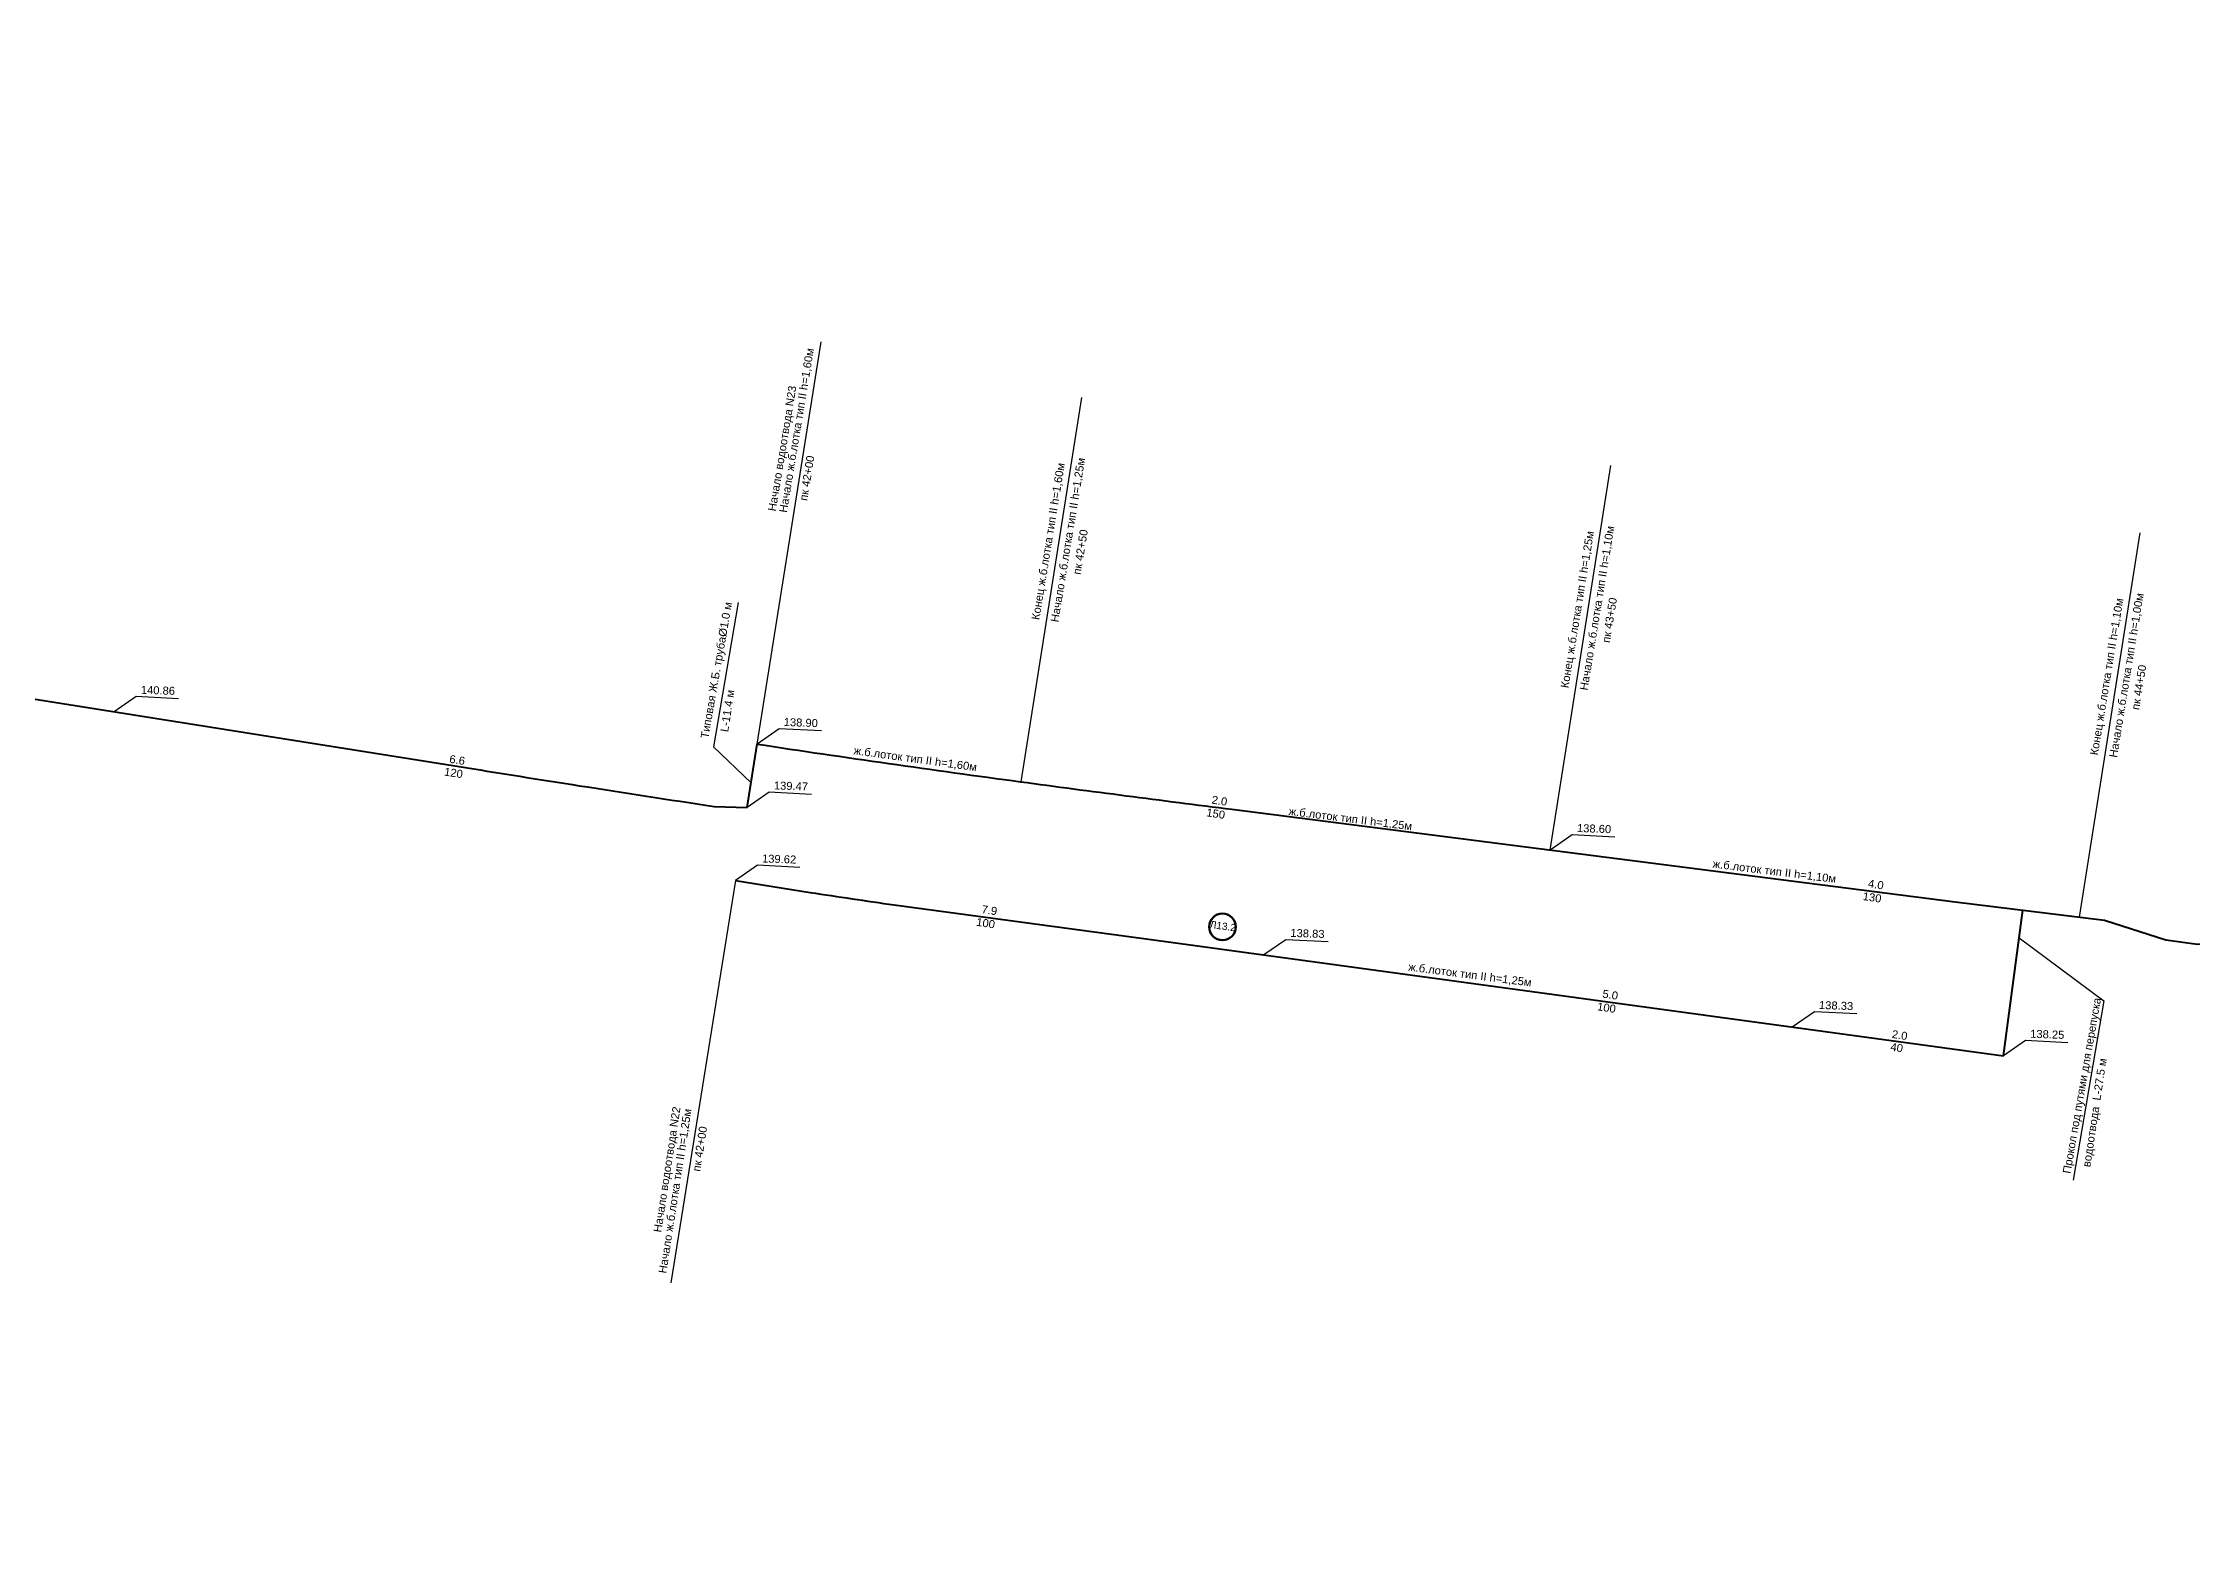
# Model space of a CAD drawing. Extents: x 10897 to 14358, y 7464 to 9324.
# Drawn here: x 13213 to 13615.9, y 7463.5 to 7743.9 of the extents above; entities that cross this region are included whole.
import ezdxf

# ---------------------------------------------------------------- set-up
doc = ezdxf.new("R2010")
doc.units = 0
doc.layers.add('ЛОТОК', color=1, linetype='Continuous', lineweight=40)
doc.styles.get("Standard").update_dxf_attribs({"font": 'arial.ttf'})
doc.linetypes.add('LOTOK', pattern='A,7e-05,[1,Лоток,S=1,R=0,X=0,Y=0],-7', length=7.00007)

msp = doc.modelspace()

# ---------------------------------------------------------------- linework, layer by layer
at = {"color": 5, "lineweight": 50}
msp.add_circle((13434.15, 7578.24), 2.5, dxfattribs=at)
at = {"layer": 'ЛОТОК', "color": 0, "lineweight": 30}
for p, q in [((13346.9, 7612.51), (13358.93, 7687.9)), ((13396.41, 7605.42), (13407.76, 7677.48)), ((13495.61, 7592.64), (13506.97, 7664.7)), ((13594.86, 7580.06), (13606.22, 7652.11)), ((13342.83, 7586.94), (13330.74, 7511.56))]:
    msp.add_line(p, q, dxfattribs=at)
at = {"layer": 'ЛОТОК', "linetype": 'LOTOK'}
msp.add_line((13345.06, 7600.64, 140.65), (13346.9, 7612.51, 140.65), dxfattribs=at)
at = {"layer": 'ЛОТОК', "linetype": 'LOTOK', "flags": 128}
for points in [[(12818.6, 7743.89), (12853.94, 7726.94), (12880.07, 7714.41), (12884.05, 7712.5, 0.000391), (12893.07, 7708.18, 0.001172), (12902.12, 7703.89, 0.002006), (12911.21, 7699.64, 0.002734), (12920.35, 7695.48, 0.013486), (12961.28, 7678.44, 0.012941), (13000.94, 7664.38, 0.018687), (13058.44, 7648.04, 0.008935), (13087.03, 7641.62, 0.004726), (13103.51, 7638.41, 0.002734), (13113.4, 7636.64, 0.003107), (13123.29, 7634.96, 0.001172), (13133.18, 7633.35, 0.000391), (13143.06, 7631.78), (13293.79, 7607.85, 0.001139), (13313.55, 7604.71, 0.001598), (13338.84, 7600.82), (13345.06, 7600.64)], [(13346.9, 7612.51, 0.004165), (13396.3, 7605.44, 0.00125), (13416.11, 7602.83, 0.000417), (13435.94, 7600.28), (13571.5, 7582.94), (13599.49, 7579.49), (13611.03, 7575.8), (13616.98, 7575.01), (13628.9, 7575.58, -0.00735), (13701.63, 7564.06), (13740.98, 7556.71), (13951.74, 7518.41), (13998.14, 7508.1), (14037.58, 7501.07), (14103.8, 7490.44), (14164.8, 7480.78), (14199.33, 7475.38), (14220.71, 7471.93), (14240.45, 7469.36), (14261.34, 7467.64), (14283.1, 7465.54), (14295.9, 7464.73), (14335.98, 7463.74), (14339.41, 7463.53), (14345.85, 7465.65)], [(13342.83, 7586.94), (13356.86, 7584.69, 0.001323), (13372.59, 7582.37), (13422.17, 7575.68), (13580.58, 7554.09)]]:
    msp.add_lwpolyline(points, format="xyb", dxfattribs=at)
at = {"layer": 'ЛОТОК', "color": 0, "lineweight": 30}
for points in [[(13343.36, 7639.05), (13338.73, 7612), (13345.77, 7605.24)], [(13238.45, 7621), (13230.5, 7621.41), (13226.38, 7618.55)], [(13358.98, 7614.96), (13351.03, 7615.37), (13346.9, 7612.51)], [(13357.13, 7603.08), (13349.18, 7603.49), (13345.06, 7600.64)], [(13507.69, 7595.09), (13499.74, 7595.5), (13495.61, 7592.64)], [(13354.91, 7589.38), (13346.96, 7589.79), (13342.83, 7586.94)], [(13453.95, 7575.43), (13446.01, 7575.85), (13441.88, 7572.99)], [(13583.53, 7576.21), (13599.37, 7564.37), (13593.62, 7530.76)], [(13553.06, 7561.93), (13545.12, 7562.34), (13540.99, 7559.48)], [(13592.66, 7556.53), (13584.71, 7556.94), (13580.58, 7554.09)]]:
    msp.add_lwpolyline(points, dxfattribs=at)
at = {"layer": 'ЛОТОК', "linetype": 'LOTOK', "flags": 128}
msp.add_lwpolyline([(13580.58, 7554.09), (13584.21, 7581.37)], dxfattribs=at)

# ---------------------------------------------------------------- texts
at = {"layer": 'ЛОТОК', "color": 0, "lineweight": 30}
for s, rotation, p in [('Начало ж.б.лотка тип II h=1,60м', 80.6006, (13352.49, 7655.79)), ('Начало водоотвода N23', 80.6006, (13350.4, 7656.05)), ('пк 42+00', 80.6006, (13356.29, 7658.02)), ('Конец ж.б.лотка тип II h=1,60м', 80.7063, (13399.81, 7635.69)), ('Начало ж.б.лотка тип II h=1,25м', 80.7063, (13403.39, 7635.26)), ('пк 42+50', 80.7063, (13407.56, 7644.18)), ('Конец ж.б.лотка тип II h=1,25м', 80.7063, (13499.02, 7622.91)), ('Начало ж.б.лотка тип II h=1,10м', 80.7063, (13502.6, 7622.48)), ('Типовая Ж.Б. труба%%C1.0 м   ', 80.0793, (13337.77, 7613.46)), ('пк 43+50', 80.7063, (13506.77, 7631.4)), ('Конец ж.б.лотка тип II h=1,10м', 80.7063, (13598.27, 7610.33)), ('Начало ж.б.лотка тип II h=1,00м', 80.7063, (13601.85, 7609.89)), ('пк 44+50', 80.7063, (13606.02, 7618.82)), ('140.86', 357.9934, (13231.35, 7621.94)), ('L-11.4 м', 81.3232, (13341.48, 7614.68)), ('138.90', 357.9934, (13351.88, 7615.9)), (' ж.б.лоток тип II h=1,60м', 352.1353, (13364.37, 7610.69)), ('120', 351.3582, (13288.16, 7606.63)), ('6.6', 351.3582, (13289.14, 7609.01)), ('139.47', 357.9934, (13350.03, 7604.02)), ('2.0', 351.3582, (13432.05, 7601.37)), ('150', 351.3582, (13431.06, 7598.99)), (' ж.б.лоток тип II h=1,25м', 352.8549, (13445.93, 7599.31)), ('138.60', 357.9934, (13500.6, 7596.03)), ('139.62', 357.9934, (13347.81, 7590.33)), (' ж.б.лоток тип II h=1,10м', 352.8549, (13525.42, 7589.45)), ('4.0', 351.3582, (13555.11, 7585.68)), ('130', 351.3582, (13554.12, 7583.3)), ('100', 351.3582, (13387.92, 7578.47)), ('7.9', 351.3582, (13388.91, 7580.85)), ('138.83', 357.9934, (13446.86, 7576.38)), (' ж.б.лоток тип II h=1,25м', 352.6293, (13468.34, 7570.13)), ('100', 351.3582, (13504.32, 7562.63)), ('5.0', 351.3582, (13505.31, 7565.01)), ('138.33', 357.9934, (13545.97, 7562.87)), ('Прокол под путями для перепуска ', 80.0793, (13593.13, 7531.93)), ('2.0', 351.3582, (13559.58, 7557.45)), ('138.25', 357.9934, (13585.56, 7557.48)), ('40', 351.3582, (13559.31, 7555.07)), ('водоотвода  L-27.5 м', 81.3232, (13596.84, 7533.15)), ('Начало водоотвода N22', 81.2212, (13328.93, 7520.92)), ('Начало ж.б.лотка тип II h=1,25м', 81.2212, (13329.87, 7513.23)), ('пк 42+00', 81.2212, (13336.25, 7532.32))]:
    msp.add_text(s, height=1.5, rotation=rotation, dxfattribs=at).set_placement(p)
at = {"layer": 'ЛОТОК', "color": 5, "lineweight": 30}
msp.add_text('Л13.2', height=1.35, rotation=352.0746, dxfattribs=at).set_placement((13431.71, 7578.07))

doc.saveas('drawing.dxf')
